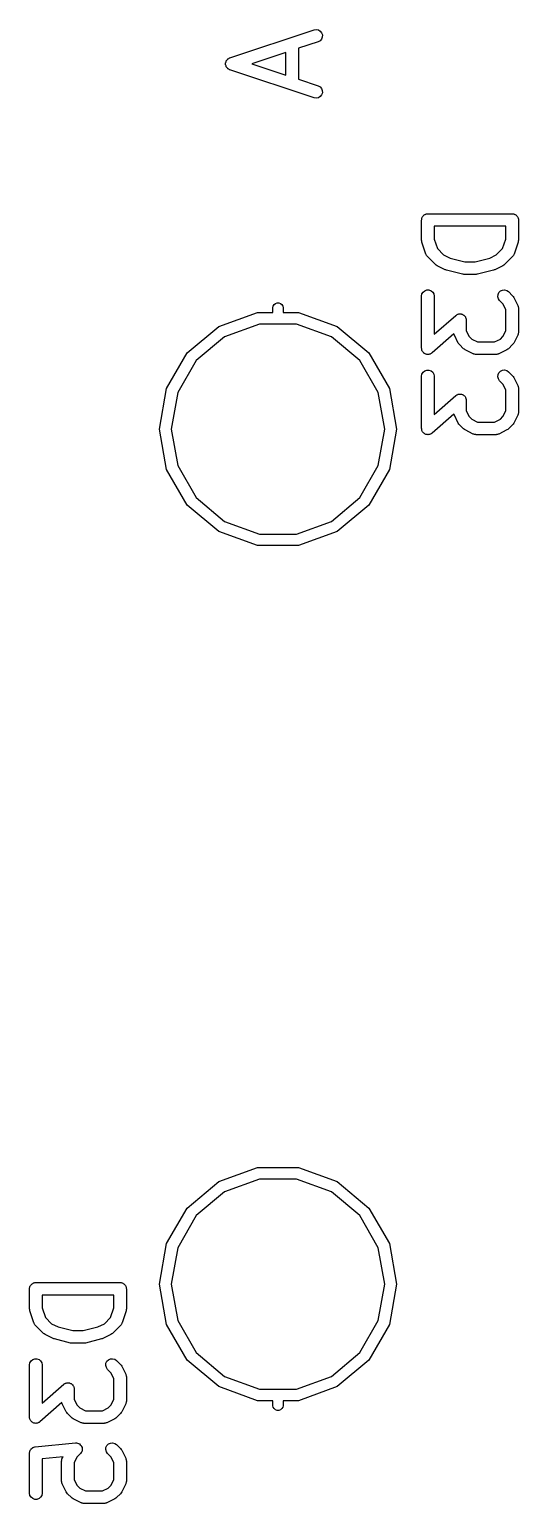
# Model space of a CAD drawing. Extents: x 102.4 to 200.8, y -140.7 to -44.8.
# Drawn here: x 192.63 to 198.43, y -120.72 to -103.2 of the extents above; entities that cross this region are included whole.
import ezdxf

# ---------------------------------------------------------------- set-up
doc = ezdxf.new("R2010")
doc.units = 0
doc.header["$MEASUREMENT"] = 0
doc.layers.add('BLACK', color=7, linetype='CONTINUOUS')

msp = doc.modelspace()

# ---------------------------------------------------------------- linework, layer by layer
at = {"layer": 'BLACK', "linetype": 'CONTINUOUS'}
for p, q in [((195.009, -103.539), (196.009, -103.206)), ((196.009, -103.206), (196.034, -103.202)), ((196.034, -103.202), (196.06, -103.207)), ((196.079, -103.335), (196.056, -103.348)), ((196.06, -103.207), (196.082, -103.221)), ((196.096, -103.316), (196.079, -103.335)), ((196.082, -103.221), (196.098, -103.241)), ((196.106, -103.292), (196.096, -103.316)), ((196.098, -103.241), (196.107, -103.266)), ((196.107, -103.266), (196.106, -103.292)), ((195.672, -103.476), (195.27, -103.61)), ((195.672, -103.744), (195.672, -103.476)), ((196.056, -103.348), (195.822, -103.426)), ((195.822, -103.426), (195.822, -103.794)), ((194.958, -103.599), (194.959, -103.597)), ((194.958, -103.61), (194.958, -103.599)), ((194.958, -103.621), (194.958, -103.61)), ((194.959, -103.623), (194.958, -103.621)), ((194.959, -103.595), (194.963, -103.585)), ((194.959, -103.597), (194.959, -103.595)), ((194.959, -103.625), (194.959, -103.623)), ((194.963, -103.635), (194.959, -103.625)), ((194.963, -103.585), (194.966, -103.574)), ((194.966, -103.646), (194.963, -103.635)), ((194.966, -103.574), (194.968, -103.573)), ((194.968, -103.647), (194.966, -103.646)), ((194.968, -103.571), (194.976, -103.563)), ((194.968, -103.573), (194.968, -103.571)), ((194.968, -103.649), (194.968, -103.647)), ((194.976, -103.657), (194.968, -103.649)), ((194.976, -103.563), (194.983, -103.554)), ((194.983, -103.666), (194.976, -103.657)), ((194.983, -103.554), (194.984, -103.553)), ((194.984, -103.667), (194.983, -103.666)), ((194.984, -103.553), (194.986, -103.551)), ((194.986, -103.669), (194.984, -103.667)), ((194.986, -103.551), (194.995, -103.546)), ((194.995, -103.674), (194.986, -103.669)), ((194.995, -103.546), (195.005, -103.54)), ((195.005, -103.68), (194.995, -103.674)), ((195.005, -103.54), (195.007, -103.54)), ((195.007, -103.68), (195.005, -103.68)), ((195.007, -103.54), (195.009, -103.539)), ((195.009, -103.681), (195.007, -103.68)), ((196.009, -104.014), (195.009, -103.681)), ((195.27, -103.61), (195.672, -103.744)), ((195.822, -103.794), (196.056, -103.872)), ((196.034, -104.018), (196.009, -104.014)), ((196.06, -104.013), (196.034, -104.018)), ((196.056, -103.872), (196.079, -103.885)), ((196.082, -103.999), (196.06, -104.013)), ((196.079, -103.885), (196.096, -103.904)), ((196.098, -103.979), (196.082, -103.999)), ((196.096, -103.904), (196.106, -103.928)), ((196.107, -103.954), (196.098, -103.979)), ((196.106, -103.928), (196.107, -103.954)), ((197.287, -105.447), (197.288, -105.44)), ((197.288, -105.44), (197.292, -105.434)), ((197.292, -105.434), (197.294, -105.428)), ((197.294, -105.428), (197.298, -105.423)), ((197.298, -105.423), (197.301, -105.418)), ((197.301, -105.418), (197.306, -105.413)), ((197.306, -105.413), (197.311, -105.408)), ((197.311, -105.408), (197.316, -105.405)), ((197.316, -105.405), (197.321, -105.401)), ((197.321, -105.401), (197.327, -105.399)), ((197.327, -105.399), (197.333, -105.395)), ((197.333, -105.395), (197.34, -105.394)), ((197.34, -105.394), (197.346, -105.392)), ((197.346, -105.392), (197.352, -105.392)), ((197.352, -105.392), (197.359, -105.391)), ((197.359, -105.391), (198.359, -105.391)), ((198.359, -105.391), (198.365, -105.392)), ((198.365, -105.392), (198.372, -105.392)), ((198.372, -105.392), (198.378, -105.394)), ((198.378, -105.394), (198.384, -105.395)), ((198.384, -105.395), (198.39, -105.399)), ((198.39, -105.399), (198.396, -105.401)), ((198.396, -105.401), (198.401, -105.405)), ((198.401, -105.405), (198.407, -105.408)), ((198.407, -105.408), (198.411, -105.413)), ((198.411, -105.413), (198.416, -105.418)), ((198.416, -105.418), (198.419, -105.423)), ((198.419, -105.423), (198.424, -105.428)), ((198.424, -105.428), (198.426, -105.434)), ((198.426, -105.434), (198.429, -105.44)), ((198.429, -105.44), (198.43, -105.447)), ((197.284, -105.466), (197.285, -105.459)), ((197.284, -105.704), (197.284, -105.466)), ((197.285, -105.453), (197.287, -105.447)), ((197.285, -105.459), (197.285, -105.453)), ((197.434, -105.541), (197.434, -105.692)), ((198.284, -105.541), (197.434, -105.541)), ((198.284, -105.692), (198.284, -105.541)), ((198.43, -105.447), (198.433, -105.453)), ((198.433, -105.453), (198.433, -105.459)), ((198.433, -105.459), (198.434, -105.466)), ((198.434, -105.466), (198.434, -105.704)), ((197.286, -105.716), (197.284, -105.704)), ((197.288, -105.728), (197.286, -105.716)), ((197.335, -105.87), (197.288, -105.728)), ((197.434, -105.692), (197.472, -105.806)), ((198.246, -105.806), (198.284, -105.692)), ((198.43, -105.728), (198.382, -105.87)), ((198.432, -105.716), (198.43, -105.728)), ((198.434, -105.704), (198.432, -105.716)), ((197.337, -105.874), (197.335, -105.87)), ((197.338, -105.878), (197.337, -105.874)), ((197.343, -105.886), (197.338, -105.878)), ((197.348, -105.893), (197.343, -105.886)), ((197.351, -105.896), (197.348, -105.893)), ((197.353, -105.9), (197.351, -105.896)), ((197.449, -105.995), (197.353, -105.9)), ((197.472, -105.806), (197.546, -105.88)), ((197.546, -105.88), (197.623, -105.919)), ((197.623, -105.919), (197.797, -105.962)), ((197.797, -105.962), (197.921, -105.962)), ((197.921, -105.962), (198.094, -105.919)), ((198.094, -105.919), (198.171, -105.88)), ((198.171, -105.88), (198.246, -105.806)), ((198.364, -105.9), (198.269, -105.995)), ((198.367, -105.896), (198.364, -105.9)), ((198.37, -105.893), (198.367, -105.896)), ((198.374, -105.886), (198.37, -105.893)), ((198.379, -105.878), (198.374, -105.886)), ((198.38, -105.874), (198.379, -105.878)), ((198.382, -105.87), (198.38, -105.874)), ((197.458, -106.002), (197.449, -105.995)), ((197.468, -106.009), (197.458, -106.002)), ((197.563, -106.057), (197.468, -106.009)), ((197.571, -106.059), (197.563, -106.057)), ((197.579, -106.062), (197.571, -106.059)), ((197.769, -106.11), (197.579, -106.062)), ((197.778, -106.111), (197.769, -106.11)), ((197.787, -106.112), (197.778, -106.111)), ((197.93, -106.112), (197.787, -106.112)), ((197.939, -106.111), (197.93, -106.112)), ((197.948, -106.11), (197.939, -106.111)), ((198.139, -106.062), (197.948, -106.11)), ((198.146, -106.059), (198.139, -106.062)), ((198.154, -106.057), (198.146, -106.059)), ((198.249, -106.009), (198.154, -106.057)), ((198.259, -106.002), (198.249, -106.009)), ((198.269, -105.995), (198.259, -106.002)), ((197.301, -106.322), (197.321, -106.306)), ((197.321, -106.306), (197.346, -106.297)), ((197.346, -106.297), (197.372, -106.297)), ((197.372, -106.297), (197.396, -106.306)), ((197.396, -106.306), (197.416, -106.322)), ((198.202, -106.327), (198.22, -106.309)), ((198.22, -106.309), (198.244, -106.298)), ((198.244, -106.298), (198.27, -106.296)), ((198.27, -106.296), (198.295, -106.303)), ((198.295, -106.303), (198.317, -106.317)), ((195.52, -106.505), (195.523, -106.489)), ((195.523, -106.489), (195.533, -106.471)), ((195.533, -106.471), (195.55, -106.457)), ((195.55, -106.457), (195.569, -106.45)), ((195.569, -106.45), (195.591, -106.45)), ((195.591, -106.45), (195.61, -106.457)), ((195.61, -106.457), (195.627, -106.471)), ((195.627, -106.471), (195.637, -106.489)), ((195.637, -106.489), (195.64, -106.505)), ((197.284, -106.37), (197.288, -106.345)), ((197.284, -106.99), (197.284, -106.37)), ((197.288, -106.345), (197.301, -106.322)), ((197.416, -106.322), (197.429, -106.345)), ((197.429, -106.345), (197.434, -106.37)), ((197.434, -106.37), (197.434, -106.824)), ((198.189, -106.377), (198.191, -106.351)), ((198.196, -106.402), (198.189, -106.377)), ((198.191, -106.351), (198.202, -106.327)), ((198.21, -106.424), (198.196, -106.402)), ((198.249, -106.463), (198.21, -106.424)), ((198.284, -106.531), (198.249, -106.463)), ((198.317, -106.317), (198.364, -106.365)), ((198.364, -106.365), (198.371, -106.375)), ((198.371, -106.375), (198.378, -106.385)), ((198.378, -106.385), (198.426, -106.48)), ((198.426, -106.48), (198.427, -106.484)), ((198.427, -106.484), (198.429, -106.488)), ((198.429, -106.488), (198.431, -106.496)), ((194.877, -106.732), (195.336, -106.565)), ((195.336, -106.565), (195.52, -106.565)), ((195.52, -106.565), (195.52, -106.505)), ((195.64, -106.505), (195.64, -106.565)), ((195.64, -106.565), (195.824, -106.565)), ((195.824, -106.565), (196.283, -106.732)), ((197.434, -106.824), (197.69, -106.6)), ((197.69, -106.6), (197.697, -106.596)), ((197.697, -106.596), (197.702, -106.591)), ((197.702, -106.591), (197.708, -106.589)), ((197.708, -106.589), (197.713, -106.586)), ((197.713, -106.586), (197.72, -106.585)), ((197.72, -106.585), (197.727, -106.582)), ((197.727, -106.582), (197.732, -106.582)), ((197.732, -106.582), (197.738, -106.581)), ((197.738, -106.581), (197.745, -106.582)), ((197.745, -106.582), (197.753, -106.582)), ((197.753, -106.582), (197.758, -106.584)), ((197.758, -106.584), (197.764, -106.585)), ((197.764, -106.585), (197.77, -106.589)), ((197.77, -106.589), (197.777, -106.591)), ((197.777, -106.591), (197.782, -106.595)), ((197.782, -106.595), (197.787, -106.598)), ((197.787, -106.598), (197.792, -106.603)), ((197.792, -106.603), (197.797, -106.608)), ((197.797, -106.608), (197.8, -106.613)), ((197.8, -106.613), (197.804, -106.617)), ((197.804, -106.617), (197.807, -106.624)), ((197.807, -106.624), (197.81, -106.631)), ((197.81, -106.631), (197.811, -106.636)), ((197.811, -106.636), (197.813, -106.642)), ((197.813, -106.642), (197.813, -106.649)), ((197.813, -106.649), (197.815, -106.656)), ((197.815, -106.656), (197.815, -106.781)), ((198.284, -106.781), (198.284, -106.531)), ((198.431, -106.496), (198.433, -106.505)), ((198.433, -106.505), (198.433, -106.509)), ((198.433, -106.509), (198.434, -106.513)), ((198.434, -106.513), (198.434, -106.799)), ((194.503, -107.046), (194.877, -106.732)), ((195.36, -106.703), (194.947, -106.853)), ((195.8, -106.703), (195.36, -106.703)), ((196.213, -106.853), (195.8, -106.703)), ((196.283, -106.732), (196.657, -107.046)), ((197.668, -106.818), (197.408, -107.046)), ((197.669, -106.825), (197.668, -106.818)), ((197.671, -106.828), (197.669, -106.825)), ((197.673, -106.833), (197.671, -106.828)), ((197.72, -106.928), (197.673, -106.833)), ((197.815, -106.781), (197.849, -106.85)), ((198.249, -106.85), (198.284, -106.781)), ((198.426, -106.833), (198.378, -106.928)), ((198.427, -106.828), (198.426, -106.833)), ((198.429, -106.825), (198.427, -106.828)), ((198.431, -106.816), (198.429, -106.825)), ((198.433, -106.808), (198.431, -106.816)), ((198.434, -106.799), (198.433, -106.803)), ((198.433, -106.803), (198.433, -106.808)), ((194.947, -106.853), (194.61, -107.136)), ((196.55, -107.136), (196.213, -106.853)), ((197.285, -106.997), (197.284, -106.99)), ((197.285, -107.004), (197.285, -106.997)), ((197.287, -107.009), (197.285, -107.004)), ((197.288, -107.015), (197.287, -107.009)), ((197.292, -107.022), (197.288, -107.015)), ((197.727, -106.937), (197.72, -106.928)), ((197.734, -106.947), (197.727, -106.937)), ((197.782, -106.995), (197.734, -106.947)), ((197.792, -107.002), (197.782, -106.995)), ((197.801, -107.009), (197.792, -107.002)), ((197.897, -107.057), (197.801, -107.009)), ((197.849, -106.85), (197.879, -106.88)), ((197.879, -106.88), (197.948, -106.915)), ((197.948, -106.915), (198.151, -106.915)), ((198.151, -106.915), (198.219, -106.88)), ((198.297, -107.009), (198.202, -107.057)), ((198.219, -106.88), (198.249, -106.85)), ((198.307, -107.002), (198.297, -107.009)), ((198.317, -106.995), (198.307, -107.002)), ((198.364, -106.947), (198.317, -106.995)), ((198.371, -106.937), (198.364, -106.947)), ((198.378, -106.928), (198.371, -106.937)), ((194.258, -107.469), (194.503, -107.046)), ((194.61, -107.136), (194.39, -107.517)), ((196.77, -107.517), (196.55, -107.136)), ((196.657, -107.046), (196.902, -107.469)), ((197.295, -107.028), (197.292, -107.022)), ((197.298, -107.033), (197.295, -107.028)), ((197.301, -107.038), (197.298, -107.033)), ((197.307, -107.042), (197.301, -107.038)), ((197.312, -107.048), (197.307, -107.042)), ((197.317, -107.051), (197.312, -107.048)), ((197.321, -107.054), (197.317, -107.051)), ((197.328, -107.057), (197.321, -107.054)), ((197.335, -107.061), (197.328, -107.057)), ((197.34, -107.061), (197.335, -107.061)), ((197.346, -107.063), (197.34, -107.061)), ((197.353, -107.063), (197.346, -107.063)), ((197.36, -107.065), (197.353, -107.063)), ((197.366, -107.063), (197.36, -107.065)), ((197.372, -107.063), (197.366, -107.063)), ((197.379, -107.061), (197.372, -107.063)), ((197.386, -107.059), (197.379, -107.061)), ((197.391, -107.056), (197.386, -107.059)), ((197.396, -107.054), (197.391, -107.056)), ((197.402, -107.05), (197.396, -107.054)), ((197.408, -107.046), (197.402, -107.05)), ((197.901, -107.058), (197.897, -107.057)), ((197.905, -107.06), (197.901, -107.058)), ((197.913, -107.062), (197.905, -107.06)), ((197.922, -107.064), (197.913, -107.062)), ((197.926, -107.064), (197.922, -107.064)), ((197.93, -107.065), (197.926, -107.064)), ((198.168, -107.065), (197.93, -107.065)), ((198.173, -107.064), (198.168, -107.065)), ((198.177, -107.064), (198.173, -107.064)), ((198.185, -107.062), (198.177, -107.064)), ((198.194, -107.06), (198.185, -107.062)), ((198.198, -107.058), (198.194, -107.06)), ((198.202, -107.057), (198.198, -107.058)), ((197.284, -107.323), (197.288, -107.297)), ((197.284, -107.942), (197.284, -107.323)), ((197.288, -107.297), (197.301, -107.275)), ((197.301, -107.275), (197.321, -107.258)), ((197.321, -107.258), (197.346, -107.249)), ((197.346, -107.249), (197.372, -107.249)), ((197.372, -107.249), (197.396, -107.258)), ((197.396, -107.258), (197.416, -107.275)), ((197.416, -107.275), (197.429, -107.297)), ((197.429, -107.297), (197.434, -107.323)), ((197.434, -107.323), (197.434, -107.777)), ((198.189, -107.329), (198.191, -107.303)), ((198.196, -107.355), (198.189, -107.329)), ((198.191, -107.303), (198.202, -107.28)), ((198.21, -107.376), (198.196, -107.355)), ((198.202, -107.28), (198.22, -107.261)), ((198.22, -107.261), (198.244, -107.25)), ((198.244, -107.25), (198.27, -107.248)), ((198.27, -107.248), (198.295, -107.255)), ((198.295, -107.255), (198.317, -107.27)), ((198.317, -107.27), (198.364, -107.317)), ((198.364, -107.317), (198.371, -107.327)), ((198.371, -107.327), (198.378, -107.337)), ((198.378, -107.337), (198.426, -107.432)), ((194.174, -107.95), (194.258, -107.469)), ((194.39, -107.517), (194.314, -107.95)), ((196.846, -107.95), (196.77, -107.517)), ((196.902, -107.469), (196.986, -107.95)), ((197.702, -107.544), (197.708, -107.542)), ((197.708, -107.542), (197.713, -107.539)), ((197.713, -107.539), (197.72, -107.537)), ((197.72, -107.537), (197.727, -107.535)), ((197.727, -107.535), (197.732, -107.535)), ((197.732, -107.535), (197.738, -107.534)), ((197.738, -107.534), (197.745, -107.535)), ((197.745, -107.535), (197.753, -107.535)), ((197.753, -107.535), (197.758, -107.537)), ((197.758, -107.537), (197.764, -107.538)), ((197.764, -107.538), (197.77, -107.541)), ((197.77, -107.541), (197.777, -107.544)), ((198.249, -107.415), (198.21, -107.376)), ((198.284, -107.483), (198.249, -107.415)), ((198.284, -107.734), (198.284, -107.483)), ((198.426, -107.432), (198.427, -107.436)), ((198.427, -107.436), (198.429, -107.44)), ((198.429, -107.44), (198.431, -107.449)), ((198.431, -107.449), (198.433, -107.457)), ((198.433, -107.457), (198.433, -107.461)), ((198.433, -107.461), (198.434, -107.466)), ((198.434, -107.466), (198.434, -107.751)), ((197.434, -107.777), (197.69, -107.552)), ((197.69, -107.552), (197.697, -107.548)), ((197.697, -107.548), (197.702, -107.544)), ((197.777, -107.544), (197.782, -107.547)), ((197.782, -107.547), (197.787, -107.55)), ((197.787, -107.55), (197.792, -107.556)), ((197.792, -107.556), (197.797, -107.56)), ((197.797, -107.56), (197.8, -107.565)), ((197.8, -107.565), (197.804, -107.57)), ((197.804, -107.57), (197.807, -107.577)), ((197.807, -107.577), (197.81, -107.583)), ((197.81, -107.583), (197.811, -107.589)), ((197.811, -107.589), (197.813, -107.594)), ((197.813, -107.594), (197.813, -107.601)), ((197.813, -107.601), (197.815, -107.609)), ((197.815, -107.609), (197.815, -107.734)), ((197.668, -107.771), (197.408, -107.998)), ((197.669, -107.777), (197.668, -107.771)), ((197.671, -107.781), (197.669, -107.777)), ((197.673, -107.785), (197.671, -107.781)), ((197.72, -107.88), (197.673, -107.785)), ((197.727, -107.89), (197.72, -107.88)), ((197.734, -107.9), (197.727, -107.89)), ((197.815, -107.734), (197.849, -107.802)), ((197.849, -107.802), (197.879, -107.833)), ((197.879, -107.833), (197.948, -107.867)), ((197.948, -107.867), (198.151, -107.867)), ((198.151, -107.867), (198.219, -107.833)), ((198.219, -107.833), (198.249, -107.802)), ((198.249, -107.802), (198.284, -107.734)), ((198.371, -107.89), (198.364, -107.9)), ((198.378, -107.88), (198.371, -107.89)), ((198.426, -107.785), (198.378, -107.88)), ((198.427, -107.781), (198.426, -107.785)), ((198.429, -107.777), (198.427, -107.781)), ((198.431, -107.768), (198.429, -107.777)), ((198.433, -107.76), (198.431, -107.768)), ((198.434, -107.751), (198.433, -107.756)), ((198.433, -107.756), (198.433, -107.76)), ((194.258, -108.431), (194.174, -107.95)), ((194.314, -107.95), (194.39, -108.383)), ((196.77, -108.383), (196.846, -107.95)), ((196.986, -107.95), (196.902, -108.431)), ((197.285, -107.949), (197.284, -107.942)), ((197.285, -107.956), (197.285, -107.949)), ((197.287, -107.962), (197.285, -107.956)), ((197.288, -107.968), (197.287, -107.962)), ((197.292, -107.974), (197.288, -107.968)), ((197.295, -107.981), (197.292, -107.974)), ((197.298, -107.985), (197.295, -107.981)), ((197.301, -107.99), (197.298, -107.985)), ((197.307, -107.995), (197.301, -107.99)), ((197.312, -108), (197.307, -107.995)), ((197.317, -108.003), (197.312, -108)), ((197.321, -108.007), (197.317, -108.003)), ((197.328, -108.009), (197.321, -108.007)), ((197.335, -108.013), (197.328, -108.009)), ((197.34, -108.014), (197.335, -108.013)), ((197.346, -108.016), (197.34, -108.014)), ((197.353, -108.016), (197.346, -108.016)), ((197.36, -108.017), (197.353, -108.016)), ((197.366, -108.016), (197.36, -108.017)), ((197.372, -108.016), (197.366, -108.016)), ((197.379, -108.013), (197.372, -108.016)), ((197.386, -108.012), (197.379, -108.013)), ((197.391, -108.009), (197.386, -108.012)), ((197.396, -108.007), (197.391, -108.009)), ((197.402, -108.002), (197.396, -108.007)), ((197.408, -107.998), (197.402, -108.002)), ((197.782, -107.947), (197.734, -107.9)), ((197.792, -107.954), (197.782, -107.947)), ((197.801, -107.961), (197.792, -107.954)), ((197.897, -108.009), (197.801, -107.961)), ((197.901, -108.01), (197.897, -108.009)), ((197.905, -108.012), (197.901, -108.01)), ((197.913, -108.014), (197.905, -108.012)), ((197.922, -108.016), (197.913, -108.014)), ((197.926, -108.016), (197.922, -108.016)), ((197.93, -108.017), (197.926, -108.016)), ((198.168, -108.017), (197.93, -108.017)), ((198.173, -108.016), (198.168, -108.017)), ((198.177, -108.016), (198.173, -108.016)), ((198.185, -108.014), (198.177, -108.016)), ((198.194, -108.012), (198.185, -108.014)), ((198.198, -108.01), (198.194, -108.012)), ((198.202, -108.009), (198.198, -108.01)), ((198.297, -107.961), (198.202, -108.009)), ((198.307, -107.954), (198.297, -107.961)), ((198.317, -107.947), (198.307, -107.954)), ((198.364, -107.9), (198.317, -107.947)), ((194.39, -108.383), (194.61, -108.764)), ((196.55, -108.764), (196.77, -108.383)), ((194.503, -108.854), (194.258, -108.431)), ((196.902, -108.431), (196.657, -108.854)), ((194.61, -108.764), (194.947, -109.047)), ((196.213, -109.047), (196.55, -108.764)), ((194.877, -109.168), (194.503, -108.854)), ((196.657, -108.854), (196.283, -109.168)), ((194.947, -109.047), (195.36, -109.197)), ((195.8, -109.197), (196.213, -109.047)), ((195.336, -109.335), (194.877, -109.168)), ((195.36, -109.197), (195.8, -109.197)), ((196.283, -109.168), (195.824, -109.335)), ((195.824, -109.335), (195.336, -109.335)), ((194.877, -116.892), (195.336, -116.725)), ((195.336, -116.725), (195.824, -116.725)), ((195.824, -116.725), (196.283, -116.892)), ((194.503, -117.206), (194.877, -116.892)), ((195.36, -116.863), (194.947, -117.013)), ((195.8, -116.863), (195.36, -116.863)), ((196.213, -117.013), (195.8, -116.863)), ((196.283, -116.892), (196.657, -117.206)), ((194.947, -117.013), (194.61, -117.296)), ((196.55, -117.296), (196.213, -117.013)), ((194.258, -117.629), (194.503, -117.206)), ((194.61, -117.296), (194.39, -117.677)), ((196.77, -117.677), (196.55, -117.296)), ((196.657, -117.206), (196.902, -117.629)), ((194.174, -118.11), (194.258, -117.629)), ((194.39, -117.677), (194.314, -118.11)), ((196.846, -118.11), (196.77, -117.677)), ((196.902, -117.629), (196.986, -118.11)), ((192.631, -118.166), (192.632, -118.159)), ((192.631, -118.404), (192.631, -118.166)), ((192.632, -118.153), (192.634, -118.147)), ((192.632, -118.159), (192.632, -118.153)), ((192.634, -118.147), (192.636, -118.14)), ((192.636, -118.14), (192.639, -118.134)), ((192.639, -118.134), (192.641, -118.128)), ((192.641, -118.128), (192.645, -118.123)), ((192.645, -118.123), (192.649, -118.118)), ((192.649, -118.118), (192.654, -118.113)), ((192.654, -118.113), (192.658, -118.108)), ((192.658, -118.108), (192.663, -118.105)), ((192.663, -118.105), (192.669, -118.101)), ((192.669, -118.101), (192.675, -118.099)), ((192.675, -118.099), (192.68, -118.095)), ((192.68, -118.095), (192.687, -118.094)), ((192.687, -118.094), (192.693, -118.092)), ((192.693, -118.092), (192.7, -118.092)), ((192.7, -118.092), (192.706, -118.091)), ((192.706, -118.091), (193.706, -118.091)), ((193.706, -118.091), (193.712, -118.092)), ((193.712, -118.092), (193.719, -118.092)), ((193.719, -118.092), (193.725, -118.094)), ((193.725, -118.094), (193.732, -118.095)), ((193.732, -118.095), (193.737, -118.099)), ((193.737, -118.099), (193.744, -118.101)), ((193.744, -118.101), (193.749, -118.105)), ((193.749, -118.105), (193.754, -118.108)), ((193.754, -118.108), (193.758, -118.113)), ((193.758, -118.113), (193.763, -118.118)), ((193.763, -118.118), (193.767, -118.123)), ((193.767, -118.123), (193.771, -118.128)), ((193.771, -118.128), (193.773, -118.134)), ((193.773, -118.134), (193.776, -118.14)), ((193.776, -118.14), (193.778, -118.147)), ((193.778, -118.147), (193.78, -118.153)), ((193.78, -118.153), (193.78, -118.159)), ((193.78, -118.159), (193.781, -118.166)), ((193.781, -118.166), (193.781, -118.404)), ((194.258, -118.591), (194.174, -118.11)), ((194.314, -118.11), (194.39, -118.543)), ((196.77, -118.543), (196.846, -118.11)), ((196.986, -118.11), (196.902, -118.591)), ((192.781, -118.241), (192.781, -118.392)), ((193.631, -118.241), (192.781, -118.241)), ((192.781, -118.392), (192.819, -118.506)), ((193.593, -118.506), (193.631, -118.392)), ((193.631, -118.392), (193.631, -118.241)), ((192.633, -118.416), (192.631, -118.404)), ((192.635, -118.428), (192.633, -118.416)), ((192.682, -118.57), (192.635, -118.428)), ((192.685, -118.574), (192.682, -118.57)), ((192.686, -118.578), (192.685, -118.574)), ((192.819, -118.506), (192.893, -118.58)), ((193.519, -118.58), (193.593, -118.506)), ((193.727, -118.574), (193.726, -118.578)), ((193.73, -118.57), (193.727, -118.574)), ((193.777, -118.428), (193.73, -118.57)), ((193.779, -118.416), (193.777, -118.428)), ((193.781, -118.404), (193.779, -118.416)), ((194.39, -118.543), (194.61, -118.924)), ((196.55, -118.924), (196.77, -118.543)), ((192.691, -118.586), (192.686, -118.578)), ((192.695, -118.593), (192.691, -118.586)), ((192.698, -118.596), (192.695, -118.593)), ((192.701, -118.6), (192.698, -118.596)), ((192.796, -118.695), (192.701, -118.6)), ((192.806, -118.702), (192.796, -118.695)), ((192.815, -118.709), (192.806, -118.702)), ((192.911, -118.757), (192.815, -118.709)), ((192.893, -118.58), (192.97, -118.619)), ((192.97, -118.619), (193.144, -118.662)), ((193.144, -118.662), (193.268, -118.662)), ((193.268, -118.662), (193.442, -118.619)), ((193.442, -118.619), (193.519, -118.58)), ((193.597, -118.709), (193.501, -118.757)), ((193.606, -118.702), (193.597, -118.709)), ((193.616, -118.695), (193.606, -118.702)), ((193.711, -118.6), (193.616, -118.695)), ((193.714, -118.596), (193.711, -118.6)), ((193.717, -118.593), (193.714, -118.596)), ((193.721, -118.586), (193.717, -118.593)), ((193.726, -118.578), (193.721, -118.586)), ((194.503, -119.014), (194.258, -118.591)), ((196.902, -118.591), (196.657, -119.014)), ((192.918, -118.759), (192.911, -118.757)), ((192.926, -118.762), (192.918, -118.759)), ((193.116, -118.81), (192.926, -118.762)), ((193.126, -118.811), (193.116, -118.81)), ((193.135, -118.812), (193.126, -118.811)), ((193.277, -118.812), (193.135, -118.812)), ((193.286, -118.811), (193.277, -118.812)), ((193.296, -118.81), (193.286, -118.811)), ((193.486, -118.762), (193.296, -118.81)), ((193.494, -118.759), (193.486, -118.762)), ((193.501, -118.757), (193.494, -118.759)), ((194.61, -118.924), (194.947, -119.207)), ((196.213, -119.207), (196.55, -118.924)), ((192.631, -119.07), (192.636, -119.045)), ((192.631, -119.69), (192.631, -119.07)), ((192.636, -119.045), (192.649, -119.022)), ((192.649, -119.022), (192.669, -119.006)), ((192.669, -119.006), (192.693, -118.997)), ((192.693, -118.997), (192.719, -118.997)), ((192.719, -118.997), (192.744, -119.006)), ((192.744, -119.006), (192.763, -119.022)), ((192.763, -119.022), (192.776, -119.045)), ((192.776, -119.045), (192.781, -119.07)), ((192.781, -119.07), (192.781, -119.524)), ((193.536, -119.077), (193.538, -119.051)), ((193.543, -119.102), (193.536, -119.077)), ((193.538, -119.051), (193.549, -119.027)), ((193.558, -119.124), (193.543, -119.102)), ((193.549, -119.027), (193.568, -119.009)), ((193.568, -119.009), (193.591, -118.998)), ((193.591, -118.998), (193.617, -118.996)), ((193.617, -118.996), (193.642, -119.003)), ((193.642, -119.003), (193.664, -119.017)), ((193.664, -119.017), (193.711, -119.065)), ((193.711, -119.065), (193.718, -119.075)), ((193.718, -119.075), (193.725, -119.085)), ((193.725, -119.085), (193.773, -119.18)), ((194.877, -119.328), (194.503, -119.014)), ((196.657, -119.014), (196.283, -119.328)), ((193.597, -119.163), (193.558, -119.124)), ((193.631, -119.231), (193.597, -119.163)), ((193.631, -119.481), (193.631, -119.231)), ((193.773, -119.18), (193.774, -119.184)), ((193.774, -119.184), (193.776, -119.188)), ((193.776, -119.188), (193.778, -119.196)), ((193.778, -119.196), (193.781, -119.205)), ((193.781, -119.205), (193.78, -119.209)), ((193.78, -119.209), (193.781, -119.213)), ((193.781, -119.213), (193.781, -119.499)), ((194.947, -119.207), (195.36, -119.357)), ((195.8, -119.357), (196.213, -119.207)), ((192.781, -119.524), (193.038, -119.3)), ((193.038, -119.3), (193.044, -119.296)), ((193.044, -119.296), (193.049, -119.291)), ((193.049, -119.291), (193.055, -119.289)), ((193.055, -119.289), (193.06, -119.286)), ((193.06, -119.286), (193.067, -119.285)), ((193.067, -119.285), (193.074, -119.282)), ((193.074, -119.282), (193.08, -119.282)), ((193.08, -119.282), (193.085, -119.281)), ((193.085, -119.281), (193.093, -119.282)), ((193.093, -119.282), (193.1, -119.282)), ((193.1, -119.282), (193.105, -119.284)), ((193.105, -119.284), (193.111, -119.285)), ((193.111, -119.285), (193.118, -119.289)), ((193.118, -119.289), (193.124, -119.291)), ((193.124, -119.291), (193.129, -119.295)), ((193.129, -119.295), (193.134, -119.298)), ((193.134, -119.298), (193.139, -119.303)), ((193.139, -119.303), (193.144, -119.308)), ((193.144, -119.308), (193.147, -119.313)), ((193.147, -119.313), (193.151, -119.317)), ((193.151, -119.317), (193.154, -119.324)), ((193.154, -119.324), (193.157, -119.331)), ((193.157, -119.331), (193.158, -119.336)), ((193.158, -119.336), (193.161, -119.342)), ((193.161, -119.342), (193.161, -119.349)), ((193.161, -119.349), (193.162, -119.356)), ((193.162, -119.356), (193.162, -119.481)), ((195.336, -119.495), (194.877, -119.328)), ((195.36, -119.357), (195.8, -119.357)), ((196.283, -119.328), (195.824, -119.495)), ((193.015, -119.518), (192.755, -119.746)), ((193.016, -119.525), (193.015, -119.518)), ((193.019, -119.528), (193.016, -119.525)), ((193.02, -119.533), (193.019, -119.528)), ((193.067, -119.628), (193.02, -119.533)), ((193.162, -119.481), (193.196, -119.55)), ((193.196, -119.55), (193.227, -119.58)), ((193.227, -119.58), (193.295, -119.615)), ((193.295, -119.615), (193.498, -119.615)), ((193.498, -119.615), (193.566, -119.58)), ((193.566, -119.58), (193.597, -119.55)), ((193.597, -119.55), (193.631, -119.481)), ((193.773, -119.533), (193.725, -119.628)), ((193.774, -119.528), (193.773, -119.533)), ((193.776, -119.525), (193.774, -119.528)), ((193.778, -119.516), (193.776, -119.525)), ((193.781, -119.508), (193.778, -119.516)), ((193.781, -119.499), (193.78, -119.503)), ((193.78, -119.503), (193.781, -119.508)), ((195.52, -119.495), (195.336, -119.495)), ((195.52, -119.555), (195.52, -119.495)), ((195.523, -119.571), (195.52, -119.555)), ((195.533, -119.589), (195.523, -119.571)), ((195.55, -119.603), (195.533, -119.589)), ((195.569, -119.61), (195.55, -119.603)), ((195.591, -119.61), (195.569, -119.61)), ((195.61, -119.603), (195.591, -119.61)), ((195.627, -119.589), (195.61, -119.603)), ((195.637, -119.571), (195.627, -119.589)), ((195.64, -119.555), (195.637, -119.571)), ((195.824, -119.495), (195.64, -119.495)), ((195.64, -119.495), (195.64, -119.555)), ((192.632, -119.697), (192.631, -119.69)), ((192.632, -119.704), (192.632, -119.697)), ((192.635, -119.709), (192.632, -119.704)), ((192.636, -119.715), (192.635, -119.709)), ((192.639, -119.722), (192.636, -119.715)), ((192.642, -119.728), (192.639, -119.722)), ((192.646, -119.733), (192.642, -119.728)), ((192.649, -119.738), (192.646, -119.733)), ((192.654, -119.742), (192.649, -119.738)), ((192.659, -119.748), (192.654, -119.742)), ((192.664, -119.751), (192.659, -119.748)), ((192.669, -119.754), (192.664, -119.751)), ((192.675, -119.757), (192.669, -119.754)), ((192.682, -119.761), (192.675, -119.757)), ((192.688, -119.761), (192.682, -119.761)), ((192.693, -119.763), (192.688, -119.761)), ((192.7, -119.763), (192.693, -119.763)), ((192.708, -119.765), (192.7, -119.763)), ((192.713, -119.763), (192.708, -119.765)), ((192.719, -119.763), (192.713, -119.763)), ((192.726, -119.761), (192.719, -119.763)), ((192.733, -119.759), (192.726, -119.761)), ((192.738, -119.756), (192.733, -119.759)), ((192.744, -119.754), (192.738, -119.756)), ((192.749, -119.75), (192.744, -119.754)), ((192.755, -119.746), (192.749, -119.75)), ((193.075, -119.637), (193.067, -119.628)), ((193.082, -119.647), (193.075, -119.637)), ((193.129, -119.695), (193.082, -119.647)), ((193.139, -119.702), (193.129, -119.695)), ((193.149, -119.709), (193.139, -119.702)), ((193.244, -119.757), (193.149, -119.709)), ((193.248, -119.758), (193.244, -119.757)), ((193.252, -119.76), (193.248, -119.758)), ((193.26, -119.762), (193.252, -119.76)), ((193.269, -119.764), (193.26, -119.762)), ((193.273, -119.764), (193.269, -119.764)), ((193.277, -119.765), (193.273, -119.764)), ((193.516, -119.765), (193.277, -119.765)), ((193.52, -119.764), (193.516, -119.765)), ((193.524, -119.764), (193.52, -119.764)), ((193.533, -119.762), (193.524, -119.764)), ((193.541, -119.76), (193.533, -119.762)), ((193.545, -119.758), (193.541, -119.76)), ((193.549, -119.757), (193.545, -119.758)), ((193.644, -119.709), (193.549, -119.757)), ((193.654, -119.702), (193.644, -119.709)), ((193.664, -119.695), (193.654, -119.702)), ((193.711, -119.647), (193.664, -119.695)), ((193.718, -119.637), (193.711, -119.647)), ((193.725, -119.628), (193.718, -119.637)), ((192.631, -120.112), (192.634, -120.103)), ((192.632, -120.115), (192.631, -120.112)), ((192.631, -120.118), (192.632, -120.115)), ((192.631, -120.594), (192.631, -120.118)), ((192.634, -120.103), (192.636, -120.092)), ((192.636, -120.092), (192.637, -120.09)), ((192.637, -120.09), (192.638, -120.087)), ((192.638, -120.087), (192.643, -120.079)), ((192.643, -120.079), (192.649, -120.07)), ((192.649, -120.07), (192.651, -120.068)), ((192.651, -120.068), (192.652, -120.066)), ((192.652, -120.066), (192.661, -120.06)), ((192.661, -120.06), (192.669, -120.053)), ((192.669, -120.053), (192.671, -120.052)), ((192.671, -120.052), (192.673, -120.051)), ((192.673, -120.051), (192.683, -120.048)), ((192.683, -120.048), (192.693, -120.044)), ((192.693, -120.044), (192.696, -120.044)), ((192.696, -120.044), (192.699, -120.043)), ((192.699, -120.043), (193.175, -119.996)), ((193.175, -119.996), (193.175, -119.996)), ((193.175, -119.996), (193.176, -119.996)), ((193.176, -119.996), (193.188, -119.997)), ((193.188, -119.997), (193.201, -119.998)), ((193.235, -120.124), (193.196, -120.163)), ((193.201, -119.998), (193.201, -119.998)), ((193.201, -119.998), (193.202, -119.998)), ((193.202, -119.998), (193.213, -120.003)), ((193.213, -120.003), (193.224, -120.009)), ((193.224, -120.009), (193.225, -120.009)), ((193.225, -120.009), (193.225, -120.009)), ((193.225, -120.009), (193.234, -120.018)), ((193.234, -120.018), (193.243, -120.027)), ((193.236, -120.123), (193.235, -120.124)), ((193.243, -120.112), (193.236, -120.123)), ((193.236, -120.123), (193.236, -120.123)), ((193.243, -120.027), (193.243, -120.027)), ((193.243, -120.027), (193.244, -120.027)), ((193.25, -120.102), (193.243, -120.112)), ((193.244, -120.027), (193.249, -120.039)), ((193.249, -120.039), (193.254, -120.05)), ((193.251, -120.101), (193.25, -120.102)), ((193.25, -120.102), (193.25, -120.102)), ((193.254, -120.089), (193.251, -120.101)), ((193.254, -120.05), (193.254, -120.051)), ((193.254, -120.051), (193.255, -120.051)), ((193.257, -120.077), (193.254, -120.089)), ((193.255, -120.051), (193.256, -120.064)), ((193.256, -120.064), (193.257, -120.076)), ((193.257, -120.076), (193.257, -120.077)), ((193.257, -120.077), (193.257, -120.077)), ((193.536, -120.077), (193.538, -120.051)), ((193.543, -120.102), (193.536, -120.077)), ((193.538, -120.051), (193.549, -120.027)), ((193.558, -120.124), (193.543, -120.102)), ((193.549, -120.027), (193.568, -120.009)), ((193.597, -120.163), (193.558, -120.124)), ((193.568, -120.009), (193.591, -119.998)), ((193.591, -119.998), (193.617, -119.996)), ((193.617, -119.996), (193.642, -120.003)), ((193.642, -120.003), (193.664, -120.017)), ((193.664, -120.017), (193.711, -120.065)), ((193.711, -120.065), (193.718, -120.075)), ((193.718, -120.075), (193.725, -120.085)), ((193.725, -120.085), (193.773, -120.18)), ((193.029, -120.161), (192.781, -120.186)), ((192.781, -120.186), (192.781, -120.594)), ((193.012, -120.205), (193.015, -120.196)), ((193.013, -120.209), (193.012, -120.205)), ((193.012, -120.213), (193.013, -120.209)), ((193.012, -120.451), (193.012, -120.213)), ((193.015, -120.196), (193.016, -120.188)), ((193.016, -120.188), (193.019, -120.184)), ((193.019, -120.184), (193.02, -120.18)), ((193.02, -120.18), (193.029, -120.161)), ((193.196, -120.163), (193.162, -120.231)), ((193.162, -120.231), (193.162, -120.434)), ((193.631, -120.231), (193.597, -120.163)), ((193.631, -120.434), (193.631, -120.231)), ((193.773, -120.18), (193.774, -120.184)), ((193.774, -120.184), (193.776, -120.188)), ((193.776, -120.188), (193.778, -120.196)), ((193.778, -120.196), (193.781, -120.205)), ((193.781, -120.205), (193.78, -120.209)), ((193.78, -120.209), (193.781, -120.213)), ((193.781, -120.213), (193.781, -120.451)), ((193.013, -120.456), (193.012, -120.451)), ((193.012, -120.46), (193.013, -120.456)), ((193.015, -120.468), (193.012, -120.46)), ((193.016, -120.477), (193.015, -120.468)), ((193.019, -120.481), (193.016, -120.477)), ((193.02, -120.485), (193.019, -120.481)), ((193.067, -120.58), (193.02, -120.485)), ((193.162, -120.434), (193.196, -120.502)), ((193.196, -120.502), (193.227, -120.533)), ((193.566, -120.533), (193.597, -120.502)), ((193.597, -120.502), (193.631, -120.434)), ((193.773, -120.485), (193.725, -120.58)), ((193.774, -120.481), (193.773, -120.485)), ((193.776, -120.477), (193.774, -120.481)), ((193.778, -120.468), (193.776, -120.477)), ((193.781, -120.46), (193.778, -120.468)), ((193.781, -120.451), (193.78, -120.456)), ((193.78, -120.456), (193.781, -120.46)), ((192.636, -120.62), (192.631, -120.594)), ((192.649, -120.642), (192.636, -120.62)), ((192.669, -120.659), (192.649, -120.642)), ((192.693, -120.668), (192.669, -120.659)), ((192.719, -120.668), (192.693, -120.668)), ((192.744, -120.659), (192.719, -120.668)), ((192.763, -120.642), (192.744, -120.659)), ((192.776, -120.62), (192.763, -120.642)), ((192.781, -120.594), (192.776, -120.62)), ((193.075, -120.59), (193.067, -120.58)), ((193.082, -120.6), (193.075, -120.59)), ((193.129, -120.647), (193.082, -120.6)), ((193.139, -120.654), (193.129, -120.647)), ((193.149, -120.661), (193.139, -120.654)), ((193.244, -120.709), (193.149, -120.661)), ((193.227, -120.533), (193.295, -120.567)), ((193.295, -120.567), (193.498, -120.567)), ((193.498, -120.567), (193.566, -120.533)), ((193.644, -120.661), (193.549, -120.709)), ((193.654, -120.654), (193.644, -120.661)), ((193.664, -120.647), (193.654, -120.654)), ((193.711, -120.6), (193.664, -120.647)), ((193.718, -120.59), (193.711, -120.6)), ((193.725, -120.58), (193.718, -120.59)), ((193.248, -120.71), (193.244, -120.709)), ((193.252, -120.712), (193.248, -120.71)), ((193.26, -120.714), (193.252, -120.712)), ((193.269, -120.716), (193.26, -120.714)), ((193.273, -120.716), (193.269, -120.716)), ((193.277, -120.717), (193.273, -120.716)), ((193.516, -120.717), (193.277, -120.717)), ((193.52, -120.716), (193.516, -120.717)), ((193.524, -120.716), (193.52, -120.716)), ((193.533, -120.714), (193.524, -120.716)), ((193.541, -120.712), (193.533, -120.714)), ((193.545, -120.71), (193.541, -120.712)), ((193.549, -120.709), (193.545, -120.71))]:
    msp.add_line(p, q, dxfattribs=at)

doc.saveas('drawing.dxf')
